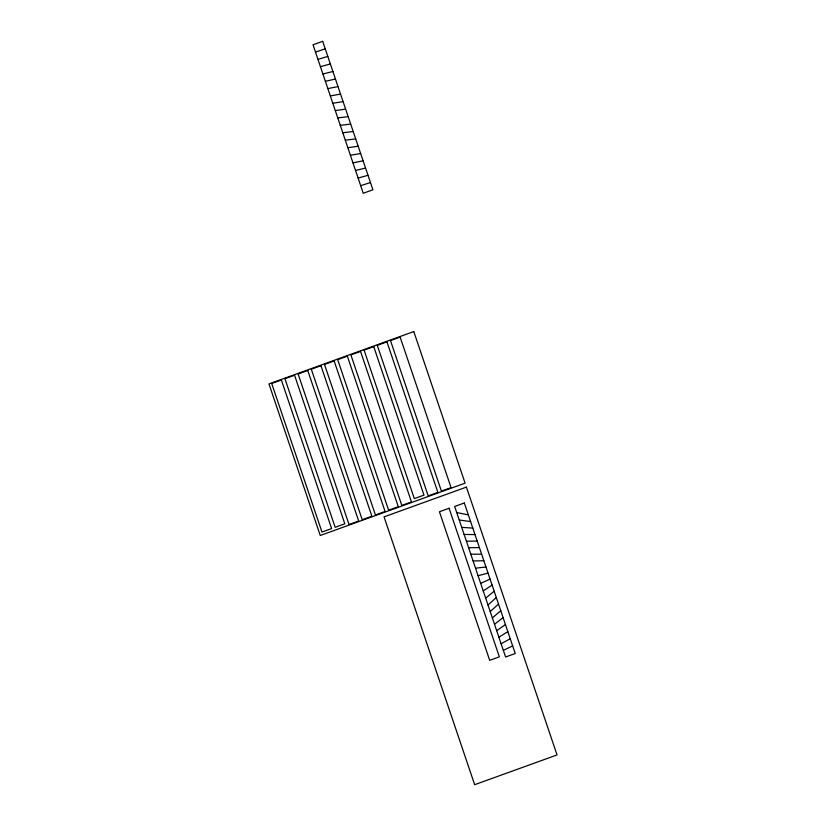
<?xml version="1.0" encoding="UTF-8"?>
<svg xmlns="http://www.w3.org/2000/svg" width="826" height="826" viewBox="0 0 826 826"><rect width="100%" height="100%" fill="white"/><g stroke="black" fill="none" stroke-linecap="round" stroke-linejoin="round"><path stroke-width="1.24" d="M490.221 611.56L498.512 604.033M488.001 605.024L496.302 597.528M492.368 617.92L500.773 610.734M485.678 598.148L494.165 591.21M494.516 624.26L503.096 617.6M496.684 630.682L505.46 624.57M483.231 590.91L492.1 585.097M498.883 637.187L507.845 631.632M501.114 643.753L510.251 638.735M503.344 650.372L512.667 645.87M480.68 583.362L490.066 579.098M315.491 52.079L325.238 48.858M360.694 185.674L370.471 182.536M317.958 59.379L327.788 56.405M358.123 178.065L368.014 175.288M320.426 66.679L330.348 63.953M478.089 575.712L488.042 573.11M322.904 73.979L332.899 71.501M355.552 170.466L365.567 168.039M325.372 81.289L335.449 79.038M352.981 162.867L363.11 160.791M327.85 88.599L337.999 86.575M330.328 95.919L340.549 94.102M350.41 155.288L360.652 153.522M332.806 103.24L343.089 101.639M347.86 147.73L358.185 146.223M335.284 110.57L345.64 109.156M345.309 140.214L355.696 138.892M337.772 117.922L348.169 116.652M342.79 132.749L353.208 131.52M340.271 125.315L350.699 124.106M475.539 568.174L485.977 567.018M473.102 560.968L483.85 560.72M466.411 541.195L477.201 541.061M468.6 547.679L479.421 547.617M470.799 554.163L481.651 554.215M464.119 534.443L475.002 534.577M461.724 527.36L472.813 528.103M459.246 520.008L470.603 521.557M456.706 512.523L468.363 514.928M322.677 41.3L313.023 44.79L363.264 193.274L372.918 189.784L322.677 41.3M413.795 331.567L268.956 383.904L320.251 535.496L465.09 483.158L413.795 331.567M281.367 380.012L271.713 383.501L321.975 532.058L331.629 528.568L281.367 380.012M294.562 375.241L284.908 378.731L335.17 527.298L344.824 523.808L294.562 375.241M307.757 370.482L298.103 373.971L349.037 524.5L358.69 521.01L307.757 370.482M320.953 365.712L311.299 369.201L362.232 519.73L371.886 516.24L320.953 365.712M334.158 360.941L324.494 364.431L375.427 514.959L385.081 511.47L334.158 360.941M347.354 356.171L337.689 359.661L388.623 510.189L398.287 506.699L347.354 356.171M360.549 351.401L350.885 354.891L401.818 505.419L411.472 501.929L360.549 351.401M373.734 346.641L364.08 350.131L414.322 498.615L423.975 495.125L373.734 346.641M386.94 341.861L377.286 345.351L428.219 495.879L437.873 492.389L386.94 341.861M400.135 337.091L390.481 340.58L441.414 491.109L451.068 487.619L400.135 337.091M466.422 487.103L384.049 516.88L474.661 784.7L557.044 754.933L466.422 487.103M449.086 508.269L439.432 511.759L489.694 660.315L499.348 656.825L449.086 508.269M464.315 502.993L454.661 506.483L505.595 657.011L515.248 653.521L464.315 502.993"/></g></svg>
